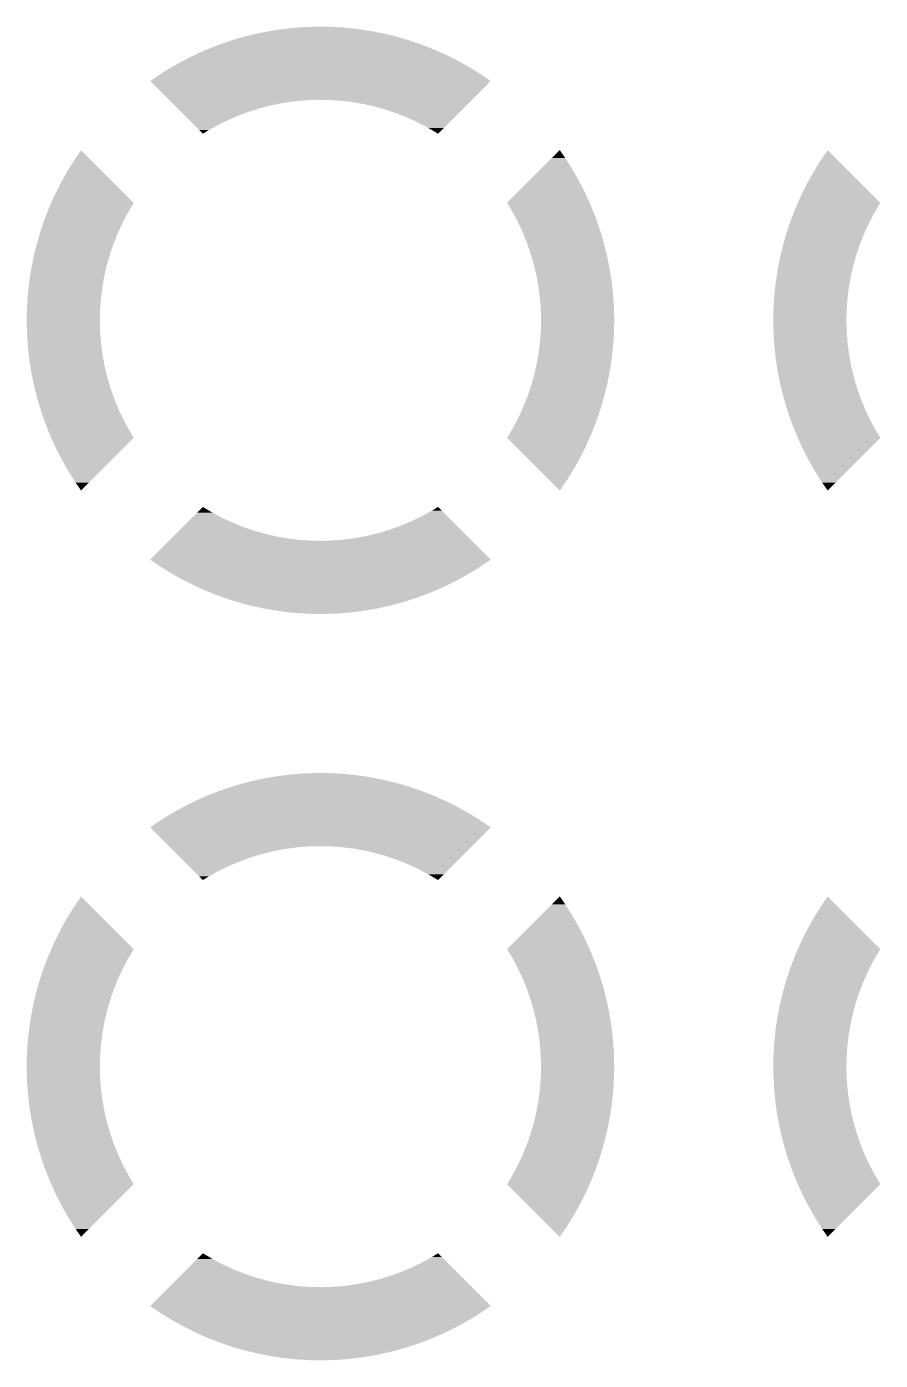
# Model space of a CAD drawing. Extents: x 295 to 953, y 10 to 290.
# Drawn here: x 579.1 to 582.005, y 120.134 to 124.673 of the extents above; entities that cross this region are included whole.
import ezdxf

# ---------------------------------------------------------------- set-up
doc = ezdxf.new("R2010")
doc.units = 0
doc.header["$LTSCALE"] = 5
doc.header["$MEASUREMENT"] = 0
doc.layers.get('0').update_dxf_attribs({"linetype": 'CONTINUOUS', "lineweight": 25})

msp = doc.modelspace()

# ---------------------------------------------------------------- linework, layer by layer
for points in [[(579.82, 124.6329), (579.8462, 124.6399), (580.3785, 124.6329), (580.3542, 124.6399)], [(579.8462, 124.6399), (579.8635, 124.6445), (580.3542, 124.6399), (580.3348, 124.6445)], [(579.8635, 124.6445), (579.8902, 124.6503), (580.3348, 124.6445), (580.3103, 124.6503)], [(579.8902, 124.6503), (579.9075, 124.6541), (580.3103, 124.6503), (580.2905, 124.6541)], [(579.9075, 124.6541), (579.9347, 124.6588), (580.2905, 124.6541), (580.2661, 124.6588)], [(579.9347, 124.6588), (579.9519, 124.6618), (580.2661, 124.6588), (580.2457, 124.6618)], [(579.9519, 124.6618), (579.9799, 124.6653), (580.2457, 124.6618), (580.2215, 124.6653)], [(579.9799, 124.6653), (579.9967, 124.6675), (580.2215, 124.6653), (580.2003, 124.6675)], [(579.9967, 124.6675), (580.0258, 124.6698), (580.2003, 124.6675), (580.1767, 124.6698)], [(580.0258, 124.6698), (580.0416, 124.6711), (580.1767, 124.6698), (580.1533, 124.6711)], [(580.0416, 124.6711), (580.0747, 124.6723), (580.1533, 124.6711), (580.1317, 124.6723)], [(580.0747, 124.6723), (580.0866, 124.6727), (580.1317, 124.6723), (580.0866, 124.6727)], [(579.6931, 124.5864), (579.7178, 124.5967), (580.5056, 124.5864), (580.4822, 124.5967)], [(579.7178, 124.5967), (579.7347, 124.6038), (580.4822, 124.5967), (580.464, 124.6038)], [(579.7347, 124.6038), (579.7599, 124.613), (580.464, 124.6038), (580.4402, 124.613)], [(579.7599, 124.613), (579.777, 124.6193), (580.4402, 124.613), (580.4216, 124.6193)], [(579.777, 124.6193), (579.8027, 124.6274), (580.4216, 124.6193), (580.3975, 124.6274)], [(579.8027, 124.6274), (579.82, 124.6329), (580.3975, 124.6274), (580.3785, 124.6329)], [(579.5966, 124.5367), (579.6126, 124.546), (580.6032, 124.5367), (580.5863, 124.546)], [(579.6126, 124.546), (579.6361, 124.5585), (580.5863, 124.546), (580.5638, 124.5585)], [(579.6361, 124.5585), (579.6524, 124.5671), (580.5638, 124.5585), (580.5464, 124.5671)], [(579.6524, 124.5671), (579.6765, 124.5785), (580.5464, 124.5671), (580.5234, 124.5785)], [(579.6765, 124.5785), (579.6931, 124.5864), (580.5234, 124.5785), (580.5056, 124.5864)], [(579.5359, 124.4986), (579.5582, 124.5131), (580.663, 124.4986), (580.6416, 124.5131)], [(579.5582, 124.5131), (579.5737, 124.5232), (580.6416, 124.5131), (580.6252, 124.5232)], [(579.5737, 124.5232), (579.5966, 124.5367), (580.6252, 124.5232), (580.6032, 124.5367)], [(579.5205, 124.4878), (579.5359, 124.4986), (580.6789, 124.4878), (580.663, 124.4986)], [(579.5845, 124.4238), (579.5205, 124.4878), (580.6149, 124.4238), (580.6789, 124.4878)], [(579.5859, 124.4224), (579.5845, 124.4238), (580.0528, 124.4224), (580.0918, 124.4238)], [(579.5893, 124.419), (579.5859, 124.4224), (580.0139, 124.419), (580.0528, 124.4224)], [(579.5948, 124.4135), (579.5893, 124.419), (579.9752, 124.4135), (580.0139, 124.419)], [(579.6023, 124.406), (579.5948, 124.4135), (579.9369, 124.406), (579.9752, 124.4135)], [(580.1309, 124.4232), (580.0918, 124.4238), (580.6143, 124.4232), (580.6149, 124.4238)], [(580.1698, 124.4206), (580.1309, 124.4232), (580.6117, 124.4206), (580.6143, 124.4232)], [(580.2086, 124.4159), (580.1698, 124.4206), (580.607, 124.4159), (580.6117, 124.4206)], [(580.2471, 124.4093), (580.2086, 124.4159), (580.6004, 124.4093), (580.607, 124.4159)], [(580.2852, 124.4006), (580.2471, 124.4093), (580.5917, 124.4006), (580.6004, 124.4093)], [(579.6117, 124.3965), (579.6023, 124.406), (579.899, 124.3965), (579.9369, 124.406)], [(579.6231, 124.3851), (579.6117, 124.3965), (579.8617, 124.3851), (579.899, 124.3965)], [(579.6365, 124.3718), (579.6231, 124.3851), (579.825, 124.3718), (579.8617, 124.3851)], [(579.6517, 124.3566), (579.6365, 124.3718), (579.789, 124.3566), (579.825, 124.3718)], [(580.3227, 124.39), (580.2852, 124.4006), (580.5811, 124.39), (580.5917, 124.4006)], [(580.3597, 124.3774), (580.3227, 124.39), (580.5685, 124.3774), (580.5811, 124.39)], [(580.396, 124.3629), (580.3597, 124.3774), (580.554, 124.3629), (580.5685, 124.3774)], [(579.6688, 124.3395), (579.6517, 124.3566), (579.7539, 124.3395), (579.789, 124.3566)], [(579.6877, 124.3206), (579.6688, 124.3395), (579.7197, 124.3206), (579.7539, 124.3395)], [(579.6998, 124.3085), (579.6877, 124.3206), (579.6998, 124.3085), (579.7197, 124.3206)], [(580.4314, 124.3466), (580.396, 124.3629), (580.5377, 124.3466), (580.554, 124.3629)], [(580.466, 124.3284), (580.4314, 124.3466), (580.5195, 124.3284), (580.5377, 124.3466)], [(580.4996, 124.3085), (580.466, 124.3284), (580.4996, 124.3085), (580.5195, 124.3284)], [(579.2599, 124.2152), (579.2852, 124.2525), (579.3225, 124.2152), (579.2852, 124.2525)], [(580.8879, 124.2262), (580.9142, 124.2525), (580.9323, 124.2262), (580.9142, 124.2525)], [(581.7999, 124.2152), (581.8252, 124.2525), (581.8625, 124.2152), (581.8252, 124.2525)], [(579.2363, 124.1768), (579.2599, 124.2152), (579.3609, 124.1768), (579.3225, 124.2152)], [(580.8106, 124.149), (580.8498, 124.1881), (580.9787, 124.149), (580.9564, 124.1881)], [(580.8498, 124.1881), (580.8879, 124.2262), (580.9564, 124.1881), (580.9323, 124.2262)], [(581.7763, 124.1768), (581.7999, 124.2152), (581.9009, 124.1768), (581.8625, 124.2152)], [(579.1945, 124.097), (579.2145, 124.1374), (579.4407, 124.097), (579.4003, 124.1374)], [(579.2145, 124.1374), (579.2363, 124.1768), (579.4003, 124.1374), (579.3609, 124.1768)], [(580.7705, 124.1089), (580.8106, 124.149), (580.9993, 124.1089), (580.9787, 124.149)], [(581.7345, 124.097), (581.7545, 124.1374), (581.9807, 124.097), (581.9403, 124.1374)], [(581.7545, 124.1374), (581.7763, 124.1768), (581.9403, 124.1374), (581.9009, 124.1768)], [(579.184, 124.0732), (579.1945, 124.097), (579.4645, 124.0732), (579.4407, 124.097)], [(580.7349, 124.0732), (580.7705, 124.1089), (581.0156, 124.0732), (580.9993, 124.1089)], [(581.724, 124.0732), (581.7345, 124.097), (582.0045, 124.0732), (581.9807, 124.097)], [(579.17, 124.0396), (579.1763, 124.0558), (579.4446, 124.0396), (579.4542, 124.0558)], [(579.1763, 124.0558), (579.184, 124.0732), (579.4542, 124.0558), (579.4645, 124.0732)], [(580.7381, 124.0679), (580.7349, 124.0732), (581.018, 124.0679), (581.0156, 124.0732)], [(580.7509, 124.0465), (580.7381, 124.0679), (581.0266, 124.0465), (581.018, 124.0679)], [(580.7619, 124.0261), (580.7509, 124.0465), (581.0349, 124.0261), (581.0266, 124.0465)], [(581.71, 124.0396), (581.7163, 124.0558), (581.9846, 124.0396), (581.9942, 124.0558)], [(581.7163, 124.0558), (581.724, 124.0732), (581.9942, 124.0558), (582.0045, 124.0732)], [(579.1456, 123.9711), (579.157, 124.005), (579.4108, 123.9711), (579.4264, 124.005)], [(579.157, 124.005), (579.16, 124.0138), (579.4264, 124.005), (579.431, 124.0138)], [(579.16, 124.0138), (579.17, 124.0396), (579.431, 124.0138), (579.4446, 124.0396)], [(580.7695, 124.0121), (580.7619, 124.0261), (581.0398, 124.0121), (581.0349, 124.0261)], [(580.783, 123.9836), (580.7695, 124.0121), (581.0498, 123.9836), (581.0398, 124.0121)], [(581.6856, 123.9711), (581.697, 124.005), (581.9508, 123.9711), (581.9664, 124.005)], [(581.697, 124.005), (581.7, 124.0138), (581.9664, 124.005), (581.971, 124.0138)], [(581.7, 124.0138), (581.71, 124.0396), (581.971, 124.0138), (581.9846, 124.0396)], [(579.1347, 123.9333), (579.1452, 123.9696), (579.3956, 123.9333), (579.4101, 123.9696)], [(579.1452, 123.9696), (579.1456, 123.9711), (579.4101, 123.9696), (579.4108, 123.9711)], [(580.7862, 123.9768), (580.783, 123.9836), (581.0519, 123.9768), (581.0498, 123.9836)], [(580.801, 123.9407), (580.7862, 123.9768), (581.0628, 123.9407), (581.0519, 123.9768)], [(581.6747, 123.9333), (581.6852, 123.9696), (581.9356, 123.9333), (581.9501, 123.9696)], [(581.6852, 123.9696), (581.6856, 123.9711), (581.9501, 123.9696), (581.9508, 123.9711)], [(579.1256, 123.8963), (579.1331, 123.9278), (579.383, 123.8963), (579.3937, 123.9278)], [(579.1331, 123.9278), (579.1347, 123.9333), (579.3937, 123.9278), (579.3956, 123.9333)], [(580.8011, 123.9404), (580.801, 123.9407), (581.0628, 123.9404), (581.0628, 123.9407)], [(580.814, 123.9038), (580.8011, 123.9404), (581.0721, 123.9038), (581.0628, 123.9404)], [(581.6656, 123.8963), (581.6731, 123.9278), (581.923, 123.8963), (581.9337, 123.9278)], [(581.6731, 123.9278), (581.6747, 123.9333), (581.9337, 123.9278), (581.9356, 123.9333)], [(579.1178, 123.8588), (579.1227, 123.884), (579.3724, 123.8588), (579.3795, 123.884)], [(579.1227, 123.884), (579.1256, 123.8963), (579.3795, 123.884), (579.383, 123.8963)], [(580.8161, 123.8967), (580.814, 123.9038), (581.0739, 123.8967), (581.0721, 123.9038)], [(580.825, 123.8664), (580.8161, 123.8967), (581.0801, 123.8664), (581.0739, 123.8967)], [(580.8283, 123.8526), (580.825, 123.8664), (581.083, 123.8526), (581.0801, 123.8664)], [(581.6578, 123.8588), (581.6627, 123.884), (581.9124, 123.8588), (581.9195, 123.884)], [(581.6627, 123.884), (581.6656, 123.8963), (581.9195, 123.884), (581.923, 123.8963)], [(579.1077, 123.7951), (579.1114, 123.8207), (579.3593, 123.7951), (579.3637, 123.8207)], [(579.1114, 123.8207), (579.1142, 123.8397), (579.3637, 123.8207), (579.3681, 123.8397)], [(579.1142, 123.8397), (579.1178, 123.8588), (579.3681, 123.8397), (579.3724, 123.8588)], [(580.8341, 123.8284), (580.8283, 123.8526), (581.0868, 123.8284), (581.083, 123.8526)], [(580.8378, 123.8081), (580.8341, 123.8284), (581.0901, 123.8081), (581.0868, 123.8284)], [(581.6477, 123.7951), (581.6514, 123.8207), (581.8993, 123.7951), (581.9037, 123.8207)], [(581.6514, 123.8207), (581.6542, 123.8397), (581.9037, 123.8207), (581.9081, 123.8397)], [(581.6542, 123.8397), (581.6578, 123.8588), (581.9081, 123.8397), (581.9124, 123.8588)], [(579.1032, 123.7503), (579.1064, 123.7822), (579.3532, 123.7503), (579.3571, 123.7822)], [(579.1064, 123.7822), (579.1077, 123.7951), (579.3571, 123.7822), (579.3593, 123.7951)], [(580.8411, 123.79), (580.8378, 123.8081), (581.0921, 123.79), (581.0901, 123.8081)], [(580.8446, 123.7633), (580.8411, 123.79), (581.0951, 123.7633), (581.0921, 123.79)], [(581.6432, 123.7503), (581.6464, 123.7822), (581.8932, 123.7503), (581.8971, 123.7822)], [(581.6464, 123.7822), (581.6477, 123.7951), (581.8971, 123.7822), (581.8993, 123.7951)], [(579.1007, 123.7053), (579.1028, 123.7434), (579.3498, 123.7053), (579.3524, 123.7434)], [(579.1028, 123.7434), (579.1032, 123.7503), (579.3524, 123.7434), (579.3532, 123.7503)], [(580.8462, 123.7513), (580.8446, 123.7633), (581.0959, 123.7513), (581.0951, 123.7633)], [(580.8488, 123.7184), (580.8462, 123.7513), (581.0982, 123.7184), (581.0959, 123.7513)], [(581.6407, 123.7053), (581.6428, 123.7434), (581.8898, 123.7053), (581.8924, 123.7434)], [(581.6428, 123.7434), (581.6432, 123.7503), (581.8924, 123.7434), (581.8932, 123.7503)], [(579.1002, 123.6733), (579.1007, 123.7045), (579.3491, 123.6733), (579.3498, 123.7045)], [(579.1007, 123.7045), (579.1007, 123.7053), (579.3498, 123.7045), (579.3498, 123.7053)], [(580.8492, 123.7123), (580.8488, 123.7184), (581.0983, 123.7123), (581.0982, 123.7184)], [(580.8503, 123.6733), (580.8492, 123.7123), (581.0992, 123.6733), (581.0983, 123.7123)], [(581.6402, 123.6733), (581.6407, 123.7045), (581.8891, 123.6733), (581.8898, 123.7045)], [(581.6407, 123.7045), (581.6407, 123.7053), (581.8898, 123.7045), (581.8898, 123.7053)], [(579.1011, 123.6343), (579.1002, 123.6733), (579.3501, 123.6343), (579.3491, 123.6733)], [(580.847, 123.6032), (580.8496, 123.6413), (581.0966, 123.6032), (581.0987, 123.6413)], [(580.8496, 123.6421), (580.8503, 123.6733), (581.0987, 123.6421), (581.0992, 123.6733)], [(580.8496, 123.6413), (580.8496, 123.6421), (581.0987, 123.6413), (581.0987, 123.6421)], [(581.6411, 123.6343), (581.6402, 123.6733), (581.8901, 123.6343), (581.8891, 123.6733)], [(579.1012, 123.6283), (579.1011, 123.6343), (579.3506, 123.6283), (579.3501, 123.6343)], [(579.1035, 123.5953), (579.1012, 123.6283), (579.3532, 123.5953), (579.3506, 123.6283)], [(579.1043, 123.5833), (579.1035, 123.5953), (579.3548, 123.5833), (579.3532, 123.5953)], [(580.8423, 123.5644), (580.8462, 123.5963), (581.093, 123.5644), (581.0962, 123.5963)], [(580.8462, 123.5963), (580.847, 123.6032), (581.0962, 123.5963), (581.0966, 123.6032)], [(581.6412, 123.6283), (581.6411, 123.6343), (581.8906, 123.6283), (581.8901, 123.6343)], [(581.6435, 123.5953), (581.6412, 123.6283), (581.8932, 123.5953), (581.8906, 123.6283)], [(581.6443, 123.5833), (581.6435, 123.5953), (581.8948, 123.5833), (581.8932, 123.5953)], [(579.1073, 123.5566), (579.1043, 123.5833), (579.3583, 123.5566), (579.3548, 123.5833)], [(579.1093, 123.5385), (579.1073, 123.5566), (579.3616, 123.5385), (579.3583, 123.5566)], [(580.8356, 123.5259), (580.8401, 123.5515), (581.088, 123.5259), (581.0917, 123.5515)], [(580.8401, 123.5515), (580.8423, 123.5644), (581.0917, 123.5515), (581.093, 123.5644)], [(581.6473, 123.5566), (581.6443, 123.5833), (581.8983, 123.5566), (581.8948, 123.5833)], [(581.6493, 123.5385), (581.6473, 123.5566), (581.9016, 123.5385), (581.8983, 123.5566)], [(579.1126, 123.5182), (579.1093, 123.5385), (579.3653, 123.5182), (579.3616, 123.5385)], [(579.1164, 123.494), (579.1126, 123.5182), (579.3711, 123.494), (579.3653, 123.5182)], [(580.827, 123.4878), (580.8313, 123.5069), (581.0816, 123.4878), (581.0852, 123.5069)], [(580.8313, 123.5069), (580.8356, 123.5259), (581.0852, 123.5069), (581.088, 123.5259)], [(581.6526, 123.5182), (581.6493, 123.5385), (581.9053, 123.5182), (581.9016, 123.5385)], [(581.6564, 123.494), (581.6526, 123.5182), (581.9111, 123.494), (581.9053, 123.5182)], [(579.1193, 123.4802), (579.1164, 123.494), (579.3744, 123.4802), (579.3711, 123.494)], [(579.1255, 123.4499), (579.1193, 123.4802), (579.3833, 123.4499), (579.3744, 123.4802)], [(580.8164, 123.4503), (580.8199, 123.4626), (581.0738, 123.4503), (581.0767, 123.4626)], [(580.8199, 123.4626), (580.827, 123.4878), (581.0767, 123.4626), (581.0816, 123.4878)], [(581.6593, 123.4802), (581.6564, 123.494), (581.9144, 123.4802), (581.9111, 123.494)], [(581.6655, 123.4499), (581.6593, 123.4802), (581.9233, 123.4499), (581.9144, 123.4802)], [(579.1273, 123.4428), (579.1255, 123.4499), (579.3854, 123.4428), (579.3833, 123.4499)], [(579.1366, 123.4062), (579.1273, 123.4428), (579.3983, 123.4062), (579.3854, 123.4428)], [(580.7893, 123.377), (580.8038, 123.4133), (581.0542, 123.377), (581.0647, 123.4133)], [(580.8038, 123.4133), (580.8057, 123.4188), (581.0647, 123.4133), (581.0662, 123.4188)], [(580.8057, 123.4188), (580.8164, 123.4503), (581.0662, 123.4188), (581.0738, 123.4503)], [(581.6673, 123.4428), (581.6655, 123.4499), (581.9254, 123.4428), (581.9233, 123.4499)], [(581.6766, 123.4062), (581.6673, 123.4428), (581.9383, 123.4062), (581.9254, 123.4428)], [(579.1366, 123.4059), (579.1366, 123.4062), (579.3984, 123.4059), (579.3983, 123.4062)], [(579.1475, 123.3698), (579.1366, 123.4059), (579.4132, 123.3698), (579.3984, 123.4059)], [(579.1496, 123.363), (579.1475, 123.3698), (579.4164, 123.363), (579.4132, 123.3698)], [(580.773, 123.3416), (580.7886, 123.3755), (581.0423, 123.3416), (581.0538, 123.3755)], [(580.7886, 123.3755), (580.7893, 123.377), (581.0538, 123.3755), (581.0542, 123.377)], [(581.6766, 123.4059), (581.6766, 123.4062), (581.9384, 123.4059), (581.9383, 123.4062)], [(581.6875, 123.3698), (581.6766, 123.4059), (581.9532, 123.3698), (581.9384, 123.4059)], [(581.6896, 123.363), (581.6875, 123.3698), (581.9564, 123.363), (581.9532, 123.3698)], [(579.1596, 123.3345), (579.1496, 123.363), (579.4299, 123.3345), (579.4164, 123.363)], [(579.1645, 123.3205), (579.1596, 123.3345), (579.4375, 123.3205), (579.4299, 123.3345)], [(579.1728, 123.3001), (579.1645, 123.3205), (579.4485, 123.3001), (579.4375, 123.3205)], [(580.7548, 123.307), (580.7684, 123.3328), (581.0294, 123.307), (581.0394, 123.3328)], [(580.7684, 123.3328), (580.773, 123.3416), (581.0394, 123.3328), (581.0423, 123.3416)], [(581.6996, 123.3345), (581.6896, 123.363), (581.9699, 123.3345), (581.9564, 123.363)], [(581.7045, 123.3205), (581.6996, 123.3345), (581.9775, 123.3205), (581.9699, 123.3345)], [(581.7128, 123.3001), (581.7045, 123.3205), (581.9885, 123.3001), (581.9775, 123.3205)], [(579.1814, 123.2787), (579.1728, 123.3001), (579.4613, 123.2787), (579.4485, 123.3001)], [(579.1838, 123.2734), (579.1814, 123.2787), (579.4645, 123.2734), (579.4613, 123.2787)], [(580.7349, 123.2734), (580.7452, 123.2908), (581.0154, 123.2734), (581.0231, 123.2908)], [(580.7452, 123.2908), (580.7548, 123.307), (581.0231, 123.2908), (581.0294, 123.307)], [(581.7214, 123.2787), (581.7128, 123.3001), (582.0013, 123.2787), (581.9885, 123.3001)], [(581.7238, 123.2734), (581.7214, 123.2787), (582.0045, 123.2734), (582.0013, 123.2787)], [(579.2001, 123.2377), (579.1838, 123.2734), (579.4289, 123.2377), (579.4645, 123.2734)], [(579.2206, 123.1976), (579.2001, 123.2377), (579.3888, 123.1976), (579.4289, 123.2377)], [(580.7587, 123.2496), (580.7349, 123.2734), (581.0049, 123.2496), (581.0154, 123.2734)], [(580.7991, 123.2092), (580.7587, 123.2496), (580.9849, 123.2092), (581.0049, 123.2496)], [(581.7401, 123.2377), (581.7238, 123.2734), (581.9689, 123.2377), (582.0045, 123.2734)], [(581.7606, 123.1976), (581.7401, 123.2377), (581.9288, 123.1976), (581.9689, 123.2377)], [(579.243, 123.1585), (579.2206, 123.1976), (579.3496, 123.1585), (579.3888, 123.1976)], [(580.8385, 123.1698), (580.7991, 123.2092), (580.9631, 123.1698), (580.9849, 123.2092)], [(581.783, 123.1585), (581.7606, 123.1976), (581.8896, 123.1585), (581.9288, 123.1976)], [(579.2671, 123.1204), (579.243, 123.1585), (579.3115, 123.1204), (579.3496, 123.1585)], [(580.8769, 123.1314), (580.8385, 123.1698), (580.9395, 123.1314), (580.9631, 123.1698)], [(581.8071, 123.1204), (581.783, 123.1585), (581.8515, 123.1204), (581.8896, 123.1585)], [(579.2852, 123.0941), (579.2671, 123.1204), (579.2852, 123.0941), (579.3115, 123.1204)], [(580.9142, 123.0941), (580.8769, 123.1314), (580.9142, 123.0941), (580.9395, 123.1314)], [(581.8252, 123.0941), (581.8071, 123.1204), (581.8252, 123.0941), (581.8515, 123.1204)], [(579.6617, 123), (579.6799, 123.0182), (579.7679, 123), (579.7334, 123.0182)], [(579.6799, 123.0182), (579.6998, 123.0381), (579.7334, 123.0182), (579.6998, 123.0381)], [(580.4104, 122.99), (580.4455, 123.0071), (580.5477, 122.99), (580.5306, 123.0071)], [(580.4455, 123.0071), (580.4797, 123.026), (580.5306, 123.0071), (580.5117, 123.026)], [(580.4797, 123.026), (580.4996, 123.0381), (580.5117, 123.026), (580.4996, 123.0381)], [(579.6077, 122.946), (579.6183, 122.9566), (579.9142, 122.946), (579.8767, 122.9566)], [(579.6183, 122.9566), (579.6309, 122.9692), (579.8767, 122.9566), (579.8397, 122.9692)], [(579.6309, 122.9692), (579.6454, 122.9837), (579.8397, 122.9692), (579.8034, 122.9837)], [(579.6454, 122.9837), (579.6617, 123), (579.8034, 122.9837), (579.7679, 123)], [(580.3004, 122.9501), (580.3377, 122.9615), (580.5877, 122.9501), (580.5762, 122.9615)], [(580.3377, 122.9615), (580.3744, 122.9748), (580.5762, 122.9615), (580.5629, 122.9748)], [(580.3744, 122.9748), (580.4104, 122.99), (580.5629, 122.9748), (580.5477, 122.99)], [(579.5204, 122.8588), (579.5844, 122.9228), (580.6789, 122.8588), (580.6149, 122.9228)], [(579.5844, 122.9228), (579.5851, 122.9234), (580.1076, 122.9228), (580.0685, 122.9234)], [(579.5851, 122.9234), (579.5877, 122.926), (580.0685, 122.9234), (580.0296, 122.926)], [(579.5877, 122.926), (579.5924, 122.9307), (580.0296, 122.926), (579.9908, 122.9307)], [(579.5924, 122.9307), (579.599, 122.9373), (579.9908, 122.9307), (579.9523, 122.9373)], [(579.599, 122.9373), (579.6077, 122.946), (579.9523, 122.9373), (579.9142, 122.946)], [(580.1076, 122.9228), (580.1466, 122.9242), (580.6149, 122.9228), (580.6135, 122.9242)], [(580.1466, 122.9242), (580.1855, 122.9277), (580.6135, 122.9242), (580.6101, 122.9277)], [(580.1855, 122.9277), (580.2241, 122.9331), (580.6101, 122.9277), (580.6046, 122.9331)], [(580.2241, 122.9331), (580.2625, 122.9406), (580.6046, 122.9331), (580.5971, 122.9406)], [(580.2625, 122.9406), (580.3004, 122.9501), (580.5971, 122.9406), (580.5877, 122.9501)], [(579.5364, 122.848), (579.5204, 122.8588), (580.6634, 122.848), (580.6789, 122.8588)], [(579.5578, 122.8335), (579.5364, 122.848), (580.6412, 122.8335), (580.6634, 122.848)], [(579.5742, 122.8234), (579.5578, 122.8335), (580.6257, 122.8234), (580.6412, 122.8335)], [(579.5962, 122.8099), (579.5742, 122.8234), (580.6027, 122.8099), (580.6257, 122.8234)], [(579.6131, 122.8006), (579.5962, 122.8099), (580.5868, 122.8006), (580.6027, 122.8099)], [(579.6356, 122.7881), (579.6131, 122.8006), (580.5633, 122.7881), (580.5868, 122.8006)], [(579.653, 122.7795), (579.6356, 122.7881), (580.547, 122.7795), (580.5633, 122.7881)], [(579.676, 122.7681), (579.653, 122.7795), (580.5229, 122.7681), (580.547, 122.7795)], [(579.6938, 122.7602), (579.676, 122.7681), (580.5063, 122.7602), (580.5229, 122.7681)], [(579.7172, 122.7499), (579.6938, 122.7602), (580.4816, 122.7499), (580.5063, 122.7602)], [(579.7354, 122.7428), (579.7172, 122.7499), (580.4647, 122.7428), (580.4816, 122.7499)], [(579.7592, 122.7336), (579.7354, 122.7428), (580.4395, 122.7336), (580.4647, 122.7428)], [(579.7778, 122.7273), (579.7592, 122.7336), (580.4224, 122.7273), (580.4395, 122.7336)], [(579.8019, 122.7192), (579.7778, 122.7273), (580.3967, 122.7192), (580.4224, 122.7273)], [(579.8209, 122.7137), (579.8019, 122.7192), (580.3794, 122.7137), (580.3967, 122.7192)], [(579.8452, 122.7068), (579.8209, 122.7137), (580.3532, 122.7068), (580.3794, 122.7137)], [(579.8646, 122.7021), (579.8452, 122.7068), (580.3359, 122.7021), (580.3532, 122.7068)], [(579.889, 122.6963), (579.8646, 122.7021), (580.3092, 122.6963), (580.3359, 122.7021)], [(579.9089, 122.6925), (579.889, 122.6963), (580.2918, 122.6925), (580.3092, 122.6963)], [(579.9333, 122.6878), (579.9089, 122.6925), (580.2646, 122.6878), (580.2918, 122.6925)], [(579.9537, 122.6848), (579.9333, 122.6878), (580.2474, 122.6848), (580.2646, 122.6878)], [(579.9779, 122.6813), (579.9537, 122.6848), (580.2195, 122.6813), (580.2474, 122.6848)], [(579.9991, 122.6791), (579.9779, 122.6813), (580.2027, 122.6791), (580.2195, 122.6813)], [(580.0227, 122.6768), (579.9991, 122.6791), (580.1736, 122.6768), (580.2027, 122.6791)], [(580.0461, 122.6755), (580.0227, 122.6768), (580.1578, 122.6755), (580.1736, 122.6768)], [(580.0677, 122.6743), (580.0461, 122.6755), (580.1247, 122.6743), (580.1578, 122.6755)], [(580.1128, 122.6739), (580.0677, 122.6743), (580.1128, 122.6739), (580.1247, 122.6743)], [(579.82, 122.0929), (579.8462, 122.0999), (580.3785, 122.0929), (580.3542, 122.0999)], [(579.8462, 122.0999), (579.8635, 122.1045), (580.3542, 122.0999), (580.3348, 122.1045)], [(579.8635, 122.1045), (579.8902, 122.1103), (580.3348, 122.1045), (580.3103, 122.1103)], [(579.8902, 122.1103), (579.9075, 122.1141), (580.3103, 122.1103), (580.2905, 122.1141)], [(579.9075, 122.1141), (579.9347, 122.1188), (580.2905, 122.1141), (580.2661, 122.1188)], [(579.9347, 122.1188), (579.9519, 122.1218), (580.2661, 122.1188), (580.2457, 122.1218)], [(579.9519, 122.1218), (579.9799, 122.1253), (580.2457, 122.1218), (580.2215, 122.1253)], [(579.9799, 122.1253), (579.9967, 122.1275), (580.2215, 122.1253), (580.2003, 122.1275)], [(579.9967, 122.1275), (580.0258, 122.1298), (580.2003, 122.1275), (580.1767, 122.1298)], [(580.0258, 122.1298), (580.0416, 122.1311), (580.1767, 122.1298), (580.1533, 122.1311)], [(580.0416, 122.1311), (580.0747, 122.1323), (580.1533, 122.1311), (580.1317, 122.1323)], [(580.0747, 122.1323), (580.0866, 122.1327), (580.1317, 122.1323), (580.0866, 122.1327)], [(579.6931, 122.0464), (579.7178, 122.0567), (580.5056, 122.0464), (580.4822, 122.0567)], [(579.7178, 122.0567), (579.7347, 122.0638), (580.4822, 122.0567), (580.464, 122.0638)], [(579.7347, 122.0638), (579.7599, 122.073), (580.464, 122.0638), (580.4402, 122.073)], [(579.7599, 122.073), (579.777, 122.0793), (580.4402, 122.073), (580.4216, 122.0793)], [(579.777, 122.0793), (579.8027, 122.0874), (580.4216, 122.0793), (580.3975, 122.0874)], [(579.8027, 122.0874), (579.82, 122.0929), (580.3975, 122.0874), (580.3785, 122.0929)], [(579.5966, 121.9967), (579.6126, 122.006), (580.6032, 121.9967), (580.5863, 122.006)], [(579.6126, 122.006), (579.6361, 122.0185), (580.5863, 122.006), (580.5638, 122.0185)], [(579.6361, 122.0185), (579.6524, 122.0271), (580.5638, 122.0185), (580.5464, 122.0271)], [(579.6524, 122.0271), (579.6765, 122.0385), (580.5464, 122.0271), (580.5234, 122.0385)], [(579.6765, 122.0385), (579.6931, 122.0464), (580.5234, 122.0385), (580.5056, 122.0464)], [(579.5205, 121.9478), (579.5359, 121.9586), (580.6789, 121.9478), (580.663, 121.9586)], [(579.5359, 121.9586), (579.5582, 121.9731), (580.663, 121.9586), (580.6416, 121.9731)], [(579.5582, 121.9731), (579.5737, 121.9832), (580.6416, 121.9731), (580.6252, 121.9832)], [(579.5737, 121.9832), (579.5966, 121.9967), (580.6252, 121.9832), (580.6032, 121.9967)], [(579.5845, 121.8838), (579.5205, 121.9478), (580.6149, 121.8838), (580.6789, 121.9478)], [(579.5859, 121.8824), (579.5845, 121.8838), (580.0528, 121.8824), (580.0918, 121.8838)], [(579.5893, 121.879), (579.5859, 121.8824), (580.0139, 121.879), (580.0528, 121.8824)], [(579.5948, 121.8735), (579.5893, 121.879), (579.9752, 121.8735), (580.0139, 121.879)], [(579.6023, 121.866), (579.5948, 121.8735), (579.9369, 121.866), (579.9752, 121.8735)], [(580.1309, 121.8832), (580.0918, 121.8838), (580.6143, 121.8832), (580.6149, 121.8838)], [(580.1698, 121.8806), (580.1309, 121.8832), (580.6117, 121.8806), (580.6143, 121.8832)], [(580.2086, 121.8759), (580.1698, 121.8806), (580.607, 121.8759), (580.6117, 121.8806)], [(580.2471, 121.8693), (580.2086, 121.8759), (580.6004, 121.8693), (580.607, 121.8759)], [(580.2852, 121.8606), (580.2471, 121.8693), (580.5917, 121.8606), (580.6004, 121.8693)], [(579.6117, 121.8565), (579.6023, 121.866), (579.899, 121.8565), (579.9369, 121.866)], [(579.6231, 121.8451), (579.6117, 121.8565), (579.8617, 121.8451), (579.899, 121.8565)], [(579.6365, 121.8318), (579.6231, 121.8451), (579.825, 121.8318), (579.8617, 121.8451)], [(579.6517, 121.8166), (579.6365, 121.8318), (579.789, 121.8166), (579.825, 121.8318)], [(580.3227, 121.85), (580.2852, 121.8606), (580.5811, 121.85), (580.5917, 121.8606)], [(580.3597, 121.8374), (580.3227, 121.85), (580.5685, 121.8374), (580.5811, 121.85)], [(580.396, 121.8229), (580.3597, 121.8374), (580.554, 121.8229), (580.5685, 121.8374)], [(580.4314, 121.8066), (580.396, 121.8229), (580.5377, 121.8066), (580.554, 121.8229)], [(579.6688, 121.7995), (579.6517, 121.8166), (579.7539, 121.7995), (579.789, 121.8166)], [(579.6877, 121.7806), (579.6688, 121.7995), (579.7197, 121.7806), (579.7539, 121.7995)], [(579.6998, 121.7685), (579.6877, 121.7806), (579.6998, 121.7685), (579.7197, 121.7806)], [(580.466, 121.7884), (580.4314, 121.8066), (580.5195, 121.7884), (580.5377, 121.8066)], [(580.4996, 121.7685), (580.466, 121.7884), (580.4996, 121.7685), (580.5195, 121.7884)], [(579.2599, 121.6752), (579.2852, 121.7125), (579.3225, 121.6752), (579.2852, 121.7125)], [(580.8498, 121.6481), (580.8879, 121.6862), (580.9564, 121.6481), (580.9323, 121.6862)], [(580.8879, 121.6862), (580.9142, 121.7125), (580.9323, 121.6862), (580.9142, 121.7125)], [(581.7999, 121.6752), (581.8252, 121.7125), (581.8625, 121.6752), (581.8252, 121.7125)], [(579.2363, 121.6368), (579.2599, 121.6752), (579.3609, 121.6368), (579.3225, 121.6752)], [(580.8106, 121.609), (580.8498, 121.6481), (580.9787, 121.609), (580.9564, 121.6481)], [(581.7763, 121.6368), (581.7999, 121.6752), (581.9009, 121.6368), (581.8625, 121.6752)], [(579.1945, 121.557), (579.2145, 121.5974), (579.4407, 121.557), (579.4003, 121.5974)], [(579.2145, 121.5974), (579.2363, 121.6368), (579.4003, 121.5974), (579.3609, 121.6368)], [(580.7705, 121.5689), (580.8106, 121.609), (580.9993, 121.5689), (580.9787, 121.609)], [(581.7345, 121.557), (581.7545, 121.5974), (581.9807, 121.557), (581.9403, 121.5974)], [(581.7545, 121.5974), (581.7763, 121.6368), (581.9403, 121.5974), (581.9009, 121.6368)], [(579.184, 121.5332), (579.1945, 121.557), (579.4645, 121.5332), (579.4407, 121.557)], [(580.7349, 121.5332), (580.7705, 121.5689), (581.0156, 121.5332), (580.9993, 121.5689)], [(581.724, 121.5332), (581.7345, 121.557), (582.0045, 121.5332), (581.9807, 121.557)], [(579.17, 121.4996), (579.1763, 121.5158), (579.4446, 121.4996), (579.4542, 121.5158)], [(579.1763, 121.5158), (579.184, 121.5332), (579.4542, 121.5158), (579.4645, 121.5332)], [(580.7381, 121.5279), (580.7349, 121.5332), (581.018, 121.5279), (581.0156, 121.5332)], [(580.7509, 121.5065), (580.7381, 121.5279), (581.0266, 121.5065), (581.018, 121.5279)], [(580.7619, 121.4861), (580.7509, 121.5065), (581.0349, 121.4861), (581.0266, 121.5065)], [(581.71, 121.4996), (581.7163, 121.5158), (581.9846, 121.4996), (581.9942, 121.5158)], [(581.7163, 121.5158), (581.724, 121.5332), (581.9942, 121.5158), (582.0045, 121.5332)], [(579.1456, 121.4311), (579.157, 121.465), (579.4108, 121.4311), (579.4264, 121.465)], [(579.157, 121.465), (579.16, 121.4738), (579.4264, 121.465), (579.431, 121.4738)], [(579.16, 121.4738), (579.17, 121.4996), (579.431, 121.4738), (579.4446, 121.4996)], [(580.7695, 121.4721), (580.7619, 121.4861), (581.0398, 121.4721), (581.0349, 121.4861)], [(580.783, 121.4436), (580.7695, 121.4721), (581.0498, 121.4436), (581.0398, 121.4721)], [(581.6856, 121.4311), (581.697, 121.465), (581.9508, 121.4311), (581.9664, 121.465)], [(581.697, 121.465), (581.7, 121.4738), (581.9664, 121.465), (581.971, 121.4738)], [(581.7, 121.4738), (581.71, 121.4996), (581.971, 121.4738), (581.9846, 121.4996)], [(579.1347, 121.3933), (579.1452, 121.4296), (579.3956, 121.3933), (579.4101, 121.4296)], [(579.1452, 121.4296), (579.1456, 121.4311), (579.4101, 121.4296), (579.4108, 121.4311)], [(580.7862, 121.4368), (580.783, 121.4436), (581.0519, 121.4368), (581.0498, 121.4436)], [(580.801, 121.4007), (580.7862, 121.4368), (581.0628, 121.4007), (581.0519, 121.4368)], [(581.6747, 121.3933), (581.6852, 121.4296), (581.9356, 121.3933), (581.9501, 121.4296)], [(581.6852, 121.4296), (581.6856, 121.4311), (581.9501, 121.4296), (581.9508, 121.4311)], [(579.1256, 121.3563), (579.1331, 121.3878), (579.383, 121.3563), (579.3937, 121.3878)], [(579.1331, 121.3878), (579.1347, 121.3933), (579.3937, 121.3878), (579.3956, 121.3933)], [(580.8011, 121.4004), (580.801, 121.4007), (581.0628, 121.4004), (581.0628, 121.4007)], [(580.814, 121.3638), (580.8011, 121.4004), (581.0721, 121.3638), (581.0628, 121.4004)], [(581.6656, 121.3563), (581.6731, 121.3878), (581.923, 121.3563), (581.9337, 121.3878)], [(581.6731, 121.3878), (581.6747, 121.3933), (581.9337, 121.3878), (581.9356, 121.3933)], [(579.1178, 121.3188), (579.1227, 121.344), (579.3724, 121.3188), (579.3795, 121.344)], [(579.1227, 121.344), (579.1256, 121.3563), (579.3795, 121.344), (579.383, 121.3563)], [(580.8161, 121.3567), (580.814, 121.3638), (581.0739, 121.3567), (581.0721, 121.3638)], [(580.825, 121.3264), (580.8161, 121.3567), (581.0801, 121.3264), (581.0739, 121.3567)], [(580.8283, 121.3126), (580.825, 121.3264), (581.083, 121.3126), (581.0801, 121.3264)], [(581.6578, 121.3188), (581.6627, 121.344), (581.9124, 121.3188), (581.9195, 121.344)], [(581.6627, 121.344), (581.6656, 121.3563), (581.9195, 121.344), (581.923, 121.3563)], [(579.1077, 121.2551), (579.1114, 121.2807), (579.3593, 121.2551), (579.3637, 121.2807)], [(579.1114, 121.2807), (579.1142, 121.2997), (579.3637, 121.2807), (579.3681, 121.2997)], [(579.1142, 121.2997), (579.1178, 121.3188), (579.3681, 121.2997), (579.3724, 121.3188)], [(580.8341, 121.2884), (580.8283, 121.3126), (581.0868, 121.2884), (581.083, 121.3126)], [(580.8378, 121.2681), (580.8341, 121.2884), (581.0901, 121.2681), (581.0868, 121.2884)], [(581.6477, 121.2551), (581.6514, 121.2807), (581.8993, 121.2551), (581.9037, 121.2807)], [(581.6514, 121.2807), (581.6542, 121.2997), (581.9037, 121.2807), (581.9081, 121.2997)], [(581.6542, 121.2997), (581.6578, 121.3188), (581.9081, 121.2997), (581.9124, 121.3188)], [(579.1032, 121.2103), (579.1064, 121.2422), (579.3532, 121.2103), (579.3571, 121.2422)], [(579.1064, 121.2422), (579.1077, 121.2551), (579.3571, 121.2422), (579.3593, 121.2551)], [(580.8411, 121.25), (580.8378, 121.2681), (581.0921, 121.25), (581.0901, 121.2681)], [(580.8446, 121.2233), (580.8411, 121.25), (581.0951, 121.2233), (581.0921, 121.25)], [(581.6432, 121.2103), (581.6464, 121.2422), (581.8932, 121.2103), (581.8971, 121.2422)], [(581.6464, 121.2422), (581.6477, 121.2551), (581.8971, 121.2422), (581.8993, 121.2551)], [(579.1007, 121.1653), (579.1028, 121.2034), (579.3498, 121.1653), (579.3524, 121.2034)], [(579.1028, 121.2034), (579.1032, 121.2103), (579.3524, 121.2034), (579.3532, 121.2103)], [(580.8462, 121.2113), (580.8446, 121.2233), (581.0959, 121.2113), (581.0951, 121.2233)], [(580.8488, 121.1784), (580.8462, 121.2113), (581.0982, 121.1784), (581.0959, 121.2113)], [(581.6407, 121.1653), (581.6428, 121.2034), (581.8898, 121.1653), (581.8924, 121.2034)], [(581.6428, 121.2034), (581.6432, 121.2103), (581.8924, 121.2034), (581.8932, 121.2103)], [(579.1002, 121.1333), (579.1007, 121.1645), (579.3491, 121.1333), (579.3498, 121.1645)], [(579.1007, 121.1645), (579.1007, 121.1653), (579.3498, 121.1645), (579.3498, 121.1653)], [(580.8492, 121.1723), (580.8488, 121.1784), (581.0983, 121.1723), (581.0982, 121.1784)], [(580.8503, 121.1333), (580.8492, 121.1723), (581.0992, 121.1333), (581.0983, 121.1723)], [(581.6402, 121.1333), (581.6407, 121.1645), (581.8891, 121.1333), (581.8898, 121.1645)], [(581.6407, 121.1645), (581.6407, 121.1653), (581.8898, 121.1645), (581.8898, 121.1653)], [(579.1011, 121.0943), (579.1002, 121.1333), (579.3501, 121.0943), (579.3491, 121.1333)], [(580.847, 121.0632), (580.8496, 121.1013), (581.0966, 121.0632), (581.0987, 121.1013)], [(580.8496, 121.1021), (580.8503, 121.1333), (581.0987, 121.1021), (581.0992, 121.1333)], [(580.8496, 121.1013), (580.8496, 121.1021), (581.0987, 121.1013), (581.0987, 121.1021)], [(581.6411, 121.0943), (581.6402, 121.1333), (581.8901, 121.0943), (581.8891, 121.1333)], [(579.1012, 121.0883), (579.1011, 121.0943), (579.3506, 121.0883), (579.3501, 121.0943)], [(579.1035, 121.0553), (579.1012, 121.0883), (579.3532, 121.0553), (579.3506, 121.0883)], [(579.1043, 121.0433), (579.1035, 121.0553), (579.3548, 121.0433), (579.3532, 121.0553)], [(580.8423, 121.0244), (580.8462, 121.0563), (581.093, 121.0244), (581.0962, 121.0563)], [(580.8462, 121.0563), (580.847, 121.0632), (581.0962, 121.0563), (581.0966, 121.0632)], [(581.6412, 121.0883), (581.6411, 121.0943), (581.8906, 121.0883), (581.8901, 121.0943)], [(581.6435, 121.0553), (581.6412, 121.0883), (581.8932, 121.0553), (581.8906, 121.0883)], [(581.6443, 121.0433), (581.6435, 121.0553), (581.8948, 121.0433), (581.8932, 121.0553)], [(579.1073, 121.0166), (579.1043, 121.0433), (579.3583, 121.0166), (579.3548, 121.0433)], [(579.1093, 120.9985), (579.1073, 121.0166), (579.3616, 120.9985), (579.3583, 121.0166)], [(580.8356, 120.9859), (580.8401, 121.0115), (581.088, 120.9859), (581.0917, 121.0115)], [(580.8401, 121.0115), (580.8423, 121.0244), (581.0917, 121.0115), (581.093, 121.0244)], [(581.6473, 121.0166), (581.6443, 121.0433), (581.8983, 121.0166), (581.8948, 121.0433)], [(581.6493, 120.9985), (581.6473, 121.0166), (581.9016, 120.9985), (581.8983, 121.0166)], [(579.1126, 120.9782), (579.1093, 120.9985), (579.3653, 120.9782), (579.3616, 120.9985)], [(579.1164, 120.954), (579.1126, 120.9782), (579.3711, 120.954), (579.3653, 120.9782)], [(580.827, 120.9478), (580.8313, 120.9669), (581.0816, 120.9478), (581.0852, 120.9669)], [(580.8313, 120.9669), (580.8356, 120.9859), (581.0852, 120.9669), (581.088, 120.9859)], [(581.6526, 120.9782), (581.6493, 120.9985), (581.9053, 120.9782), (581.9016, 120.9985)], [(581.6564, 120.954), (581.6526, 120.9782), (581.9111, 120.954), (581.9053, 120.9782)], [(579.1193, 120.9402), (579.1164, 120.954), (579.3744, 120.9402), (579.3711, 120.954)], [(579.1255, 120.9099), (579.1193, 120.9402), (579.3833, 120.9099), (579.3744, 120.9402)], [(580.8164, 120.9103), (580.8199, 120.9226), (581.0738, 120.9103), (581.0767, 120.9226)], [(580.8199, 120.9226), (580.827, 120.9478), (581.0767, 120.9226), (581.0816, 120.9478)], [(581.6593, 120.9402), (581.6564, 120.954), (581.9144, 120.9402), (581.9111, 120.954)], [(581.6655, 120.9099), (581.6593, 120.9402), (581.9233, 120.9099), (581.9144, 120.9402)], [(579.1273, 120.9028), (579.1255, 120.9099), (579.3854, 120.9028), (579.3833, 120.9099)], [(579.1366, 120.8662), (579.1273, 120.9028), (579.3983, 120.8662), (579.3854, 120.9028)], [(580.7893, 120.837), (580.8038, 120.8733), (581.0542, 120.837), (581.0647, 120.8733)], [(580.8038, 120.8733), (580.8057, 120.8788), (581.0647, 120.8733), (581.0662, 120.8788)], [(580.8057, 120.8788), (580.8164, 120.9103), (581.0662, 120.8788), (581.0738, 120.9103)], [(581.6673, 120.9028), (581.6655, 120.9099), (581.9254, 120.9028), (581.9233, 120.9099)], [(581.6766, 120.8662), (581.6673, 120.9028), (581.9383, 120.8662), (581.9254, 120.9028)], [(579.1366, 120.8659), (579.1366, 120.8662), (579.3984, 120.8659), (579.3983, 120.8662)], [(579.1475, 120.8298), (579.1366, 120.8659), (579.4132, 120.8298), (579.3984, 120.8659)], [(579.1496, 120.823), (579.1475, 120.8298), (579.4164, 120.823), (579.4132, 120.8298)], [(580.773, 120.8016), (580.7886, 120.8355), (581.0423, 120.8016), (581.0538, 120.8355)], [(580.7886, 120.8355), (580.7893, 120.837), (581.0538, 120.8355), (581.0542, 120.837)], [(581.6766, 120.8659), (581.6766, 120.8662), (581.9384, 120.8659), (581.9383, 120.8662)], [(581.6875, 120.8298), (581.6766, 120.8659), (581.9532, 120.8298), (581.9384, 120.8659)], [(581.6896, 120.823), (581.6875, 120.8298), (581.9564, 120.823), (581.9532, 120.8298)], [(579.1596, 120.7945), (579.1496, 120.823), (579.4299, 120.7945), (579.4164, 120.823)], [(579.1645, 120.7805), (579.1596, 120.7945), (579.4375, 120.7805), (579.4299, 120.7945)], [(579.1728, 120.7601), (579.1645, 120.7805), (579.4485, 120.7601), (579.4375, 120.7805)], [(580.7548, 120.767), (580.7684, 120.7928), (581.0294, 120.767), (581.0394, 120.7928)], [(580.7684, 120.7928), (580.773, 120.8016), (581.0394, 120.7928), (581.0423, 120.8016)], [(581.6996, 120.7945), (581.6896, 120.823), (581.9699, 120.7945), (581.9564, 120.823)], [(581.7045, 120.7805), (581.6996, 120.7945), (581.9775, 120.7805), (581.9699, 120.7945)], [(581.7128, 120.7601), (581.7045, 120.7805), (581.9885, 120.7601), (581.9775, 120.7805)], [(579.1814, 120.7387), (579.1728, 120.7601), (579.4613, 120.7387), (579.4485, 120.7601)], [(579.1838, 120.7334), (579.1814, 120.7387), (579.4645, 120.7334), (579.4613, 120.7387)], [(579.2001, 120.6977), (579.1838, 120.7334), (579.4289, 120.6977), (579.4645, 120.7334)], [(580.7349, 120.7334), (580.7452, 120.7508), (581.0154, 120.7334), (581.0231, 120.7508)], [(580.7587, 120.7096), (580.7349, 120.7334), (581.0049, 120.7096), (581.0154, 120.7334)], [(580.7452, 120.7508), (580.7548, 120.767), (581.0231, 120.7508), (581.0294, 120.767)], [(581.7214, 120.7387), (581.7128, 120.7601), (582.0013, 120.7387), (581.9885, 120.7601)], [(581.7238, 120.7334), (581.7214, 120.7387), (582.0045, 120.7334), (582.0013, 120.7387)], [(581.7401, 120.6977), (581.7238, 120.7334), (581.9689, 120.6977), (582.0045, 120.7334)], [(579.2206, 120.6576), (579.2001, 120.6977), (579.3888, 120.6576), (579.4289, 120.6977)], [(580.7991, 120.6692), (580.7587, 120.7096), (580.9849, 120.6692), (581.0049, 120.7096)], [(581.7606, 120.6576), (581.7401, 120.6977), (581.9288, 120.6576), (581.9689, 120.6977)], [(579.243, 120.6185), (579.2206, 120.6576), (579.3496, 120.6185), (579.3888, 120.6576)], [(580.8385, 120.6298), (580.7991, 120.6692), (580.9631, 120.6298), (580.9849, 120.6692)], [(581.783, 120.6185), (581.7606, 120.6576), (581.8896, 120.6185), (581.9288, 120.6576)], [(579.2671, 120.5804), (579.243, 120.6185), (579.3115, 120.5804), (579.3496, 120.6185)], [(580.8769, 120.5914), (580.8385, 120.6298), (580.9395, 120.5914), (580.9631, 120.6298)], [(581.8071, 120.5804), (581.783, 120.6185), (581.8515, 120.5804), (581.8896, 120.6185)], [(579.2852, 120.5541), (579.2671, 120.5804), (579.2852, 120.5541), (579.3115, 120.5804)], [(580.9142, 120.5541), (580.8769, 120.5914), (580.9142, 120.5541), (580.9395, 120.5914)], [(581.8252, 120.5541), (581.8071, 120.5804), (581.8252, 120.5541), (581.8515, 120.5804)], [(579.6454, 120.4437), (579.6617, 120.46), (579.8034, 120.4437), (579.7679, 120.46)], [(579.6617, 120.46), (579.6799, 120.4782), (579.7679, 120.46), (579.7334, 120.4782)], [(579.6799, 120.4782), (579.6998, 120.4981), (579.7334, 120.4782), (579.6998, 120.4981)], [(580.4104, 120.45), (580.4455, 120.4671), (580.5477, 120.45), (580.5306, 120.4671)], [(580.4455, 120.4671), (580.4797, 120.486), (580.5306, 120.4671), (580.5117, 120.486)], [(580.4797, 120.486), (580.4996, 120.4981), (580.5117, 120.486), (580.4996, 120.4981)], [(579.6077, 120.406), (579.6183, 120.4166), (579.9142, 120.406), (579.8767, 120.4166)], [(579.6183, 120.4166), (579.6309, 120.4292), (579.8767, 120.4166), (579.8397, 120.4292)], [(579.6309, 120.4292), (579.6454, 120.4437), (579.8397, 120.4292), (579.8034, 120.4437)], [(580.3004, 120.4101), (580.3377, 120.4215), (580.5877, 120.4101), (580.5762, 120.4215)], [(580.3377, 120.4215), (580.3744, 120.4348), (580.5762, 120.4215), (580.5629, 120.4348)], [(580.3744, 120.4348), (580.4104, 120.45), (580.5629, 120.4348), (580.5477, 120.45)], [(579.5204, 120.3188), (579.5844, 120.3828), (580.6789, 120.3188), (580.6149, 120.3828)], [(579.5844, 120.3828), (579.5851, 120.3834), (580.1076, 120.3828), (580.0685, 120.3834)], [(579.5851, 120.3834), (579.5877, 120.386), (580.0685, 120.3834), (580.0296, 120.386)], [(579.5877, 120.386), (579.5924, 120.3907), (580.0296, 120.386), (579.9908, 120.3907)], [(579.5924, 120.3907), (579.599, 120.3973), (579.9908, 120.3907), (579.9523, 120.3973)], [(579.599, 120.3973), (579.6077, 120.406), (579.9523, 120.3973), (579.9142, 120.406)], [(580.1076, 120.3828), (580.1466, 120.3842), (580.6149, 120.3828), (580.6135, 120.3842)], [(580.1466, 120.3842), (580.1855, 120.3877), (580.6135, 120.3842), (580.6101, 120.3877)], [(580.1855, 120.3877), (580.2241, 120.3931), (580.6101, 120.3877), (580.6046, 120.3931)], [(580.2241, 120.3931), (580.2625, 120.4006), (580.6046, 120.3931), (580.5971, 120.4006)], [(580.2625, 120.4006), (580.3004, 120.4101), (580.5971, 120.4006), (580.5877, 120.4101)], [(579.5364, 120.308), (579.5204, 120.3188), (580.6634, 120.308), (580.6789, 120.3188)], [(579.5578, 120.2935), (579.5364, 120.308), (580.6412, 120.2935), (580.6634, 120.308)], [(579.5742, 120.2834), (579.5578, 120.2935), (580.6257, 120.2834), (580.6412, 120.2935)], [(579.5962, 120.2699), (579.5742, 120.2834), (580.6027, 120.2699), (580.6257, 120.2834)], [(579.6131, 120.2606), (579.5962, 120.2699), (580.5868, 120.2606), (580.6027, 120.2699)], [(579.6356, 120.2481), (579.6131, 120.2606), (580.5633, 120.2481), (580.5868, 120.2606)], [(579.653, 120.2395), (579.6356, 120.2481), (580.547, 120.2395), (580.5633, 120.2481)], [(579.676, 120.2281), (579.653, 120.2395), (580.5229, 120.2281), (580.547, 120.2395)], [(579.6938, 120.2202), (579.676, 120.2281), (580.5063, 120.2202), (580.5229, 120.2281)], [(579.7172, 120.2099), (579.6938, 120.2202), (580.4816, 120.2099), (580.5063, 120.2202)], [(579.7354, 120.2028), (579.7172, 120.2099), (580.4647, 120.2028), (580.4816, 120.2099)], [(579.7592, 120.1936), (579.7354, 120.2028), (580.4395, 120.1936), (580.4647, 120.2028)], [(579.7778, 120.1873), (579.7592, 120.1936), (580.4224, 120.1873), (580.4395, 120.1936)], [(579.8019, 120.1792), (579.7778, 120.1873), (580.3967, 120.1792), (580.4224, 120.1873)], [(579.8209, 120.1737), (579.8019, 120.1792), (580.3794, 120.1737), (580.3967, 120.1792)], [(579.8452, 120.1668), (579.8209, 120.1737), (580.3532, 120.1668), (580.3794, 120.1737)], [(579.8646, 120.1621), (579.8452, 120.1668), (580.3359, 120.1621), (580.3532, 120.1668)], [(579.889, 120.1563), (579.8646, 120.1621), (580.3092, 120.1563), (580.3359, 120.1621)], [(579.9089, 120.1525), (579.889, 120.1563), (580.2918, 120.1525), (580.3092, 120.1563)], [(579.9333, 120.1478), (579.9089, 120.1525), (580.2646, 120.1478), (580.2918, 120.1525)], [(579.9537, 120.1448), (579.9333, 120.1478), (580.2474, 120.1448), (580.2646, 120.1478)], [(579.9779, 120.1413), (579.9537, 120.1448), (580.2195, 120.1413), (580.2474, 120.1448)], [(579.9991, 120.1391), (579.9779, 120.1413), (580.2027, 120.1391), (580.2195, 120.1413)], [(580.0227, 120.1368), (579.9991, 120.1391), (580.1736, 120.1368), (580.2027, 120.1391)], [(580.0461, 120.1355), (580.0227, 120.1368), (580.1578, 120.1355), (580.1736, 120.1368)], [(580.0677, 120.1343), (580.0461, 120.1355), (580.1247, 120.1343), (580.1578, 120.1355)], [(580.1128, 120.1339), (580.0677, 120.1343), (580.1128, 120.1339), (580.1247, 120.1343)]]:
    msp.add_solid(points)

doc.saveas('drawing.dxf')
